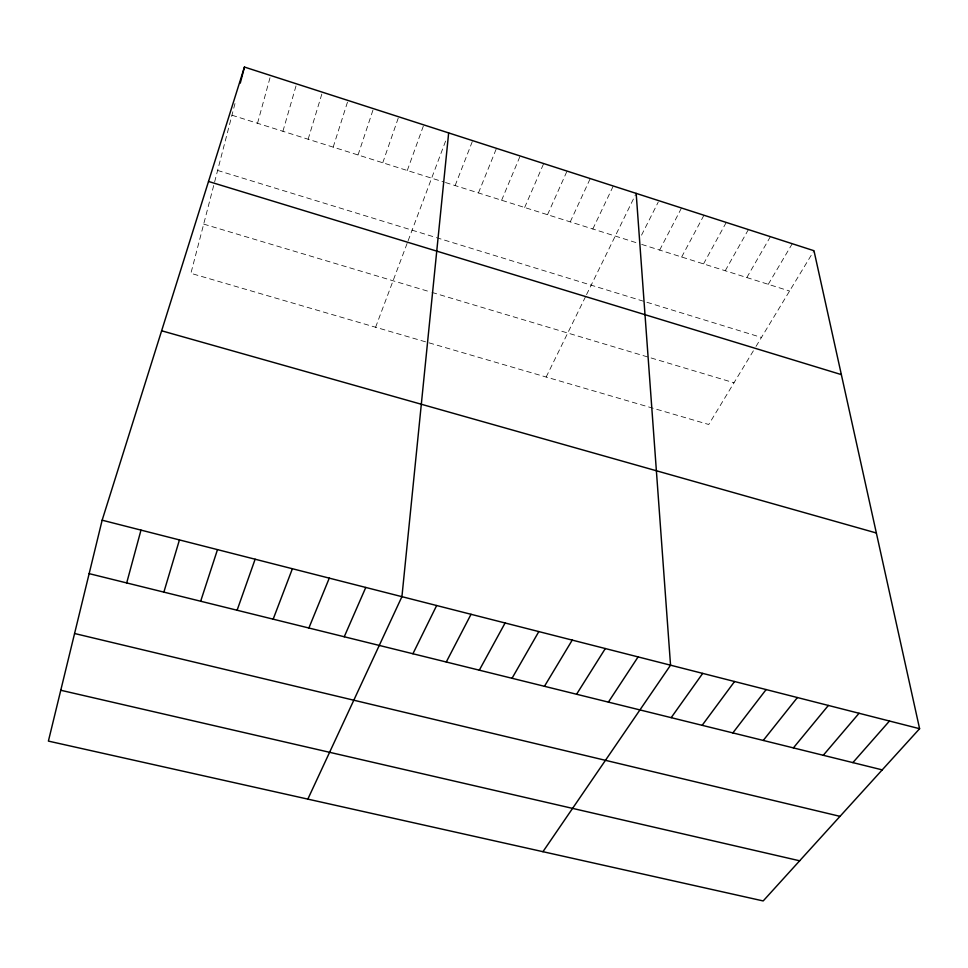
<?xml version="1.0" encoding="UTF-8"?>
<svg xmlns="http://www.w3.org/2000/svg" width="968" height="968" viewBox="0 0 968 968"><rect width="100%" height="100%" fill="white"/><g stroke="black" fill="none" stroke-linecap="round" stroke-linejoin="round"><path stroke-width="0.73" stroke-dasharray="4.84 3.63" d="M234.982 103.54L190.902 273.327L708.733 424.492L755.246 347.706M257.524 123.275L270.616 75.504M282.922 131.285L296.595 83.877M308.139 139.235L322.392 92.202M333.186 147.136L348.008 100.454M358.051 154.977L373.442 108.658M382.759 162.757L398.695 116.801M407.286 170.489L423.766 124.884M375.596 327.244L407.625 242.061M408.121 240.742L446.538 138.569M455.129 185.578L472.662 140.65M478.458 192.934L496.487 148.334M501.63 200.243L520.167 155.969M524.656 207.503L543.677 163.556M547.525 214.714L567.03 171.094M570.249 221.878L590.238 178.572M592.827 228.993L613.276 186.001M546.158 377.036L585.87 296.002M586.535 294.647L635.516 194.713M641.542 235.151L658.252 202.046M659.668 250.071L681.508 207.999M681.666 257.004L703.942 215.235M703.53 263.901L726.242 222.434M725.238 270.75L748.397 229.573M746.824 277.55L770.395 236.664M768.265 284.314L792.26 243.718M756.02 346.423L813.979 250.724M203.679 224.104L430.627 292.009M432.006 292.421L734.01 382.771M217.606 170.441L434.983 237.196M436.411 237.632L761.453 337.457M231.945 115.216L444.07 182.093M445.461 182.528L637.537 243.089M641.687 244.408L789.573 291.029"/><path stroke-width="1.45" d="M448.656 132.918L401.926 596.663L307.836 799.12M102.148 520.203L48.4 741.101L763.183 900.942L919.6 728.71L813.979 250.724L244.444 67.058L102.148 520.203L919.6 728.71M240.282 83.115L244.444 67.058M126.699 582.93L140.989 530.113M163.87 592.126L179.443 539.914M200.666 601.237L217.485 549.618M237.099 610.251L255.128 559.226M273.17 619.169L292.397 568.724M308.877 628.014L329.277 578.138M344.245 636.762L365.783 587.443M412.925 653.751L436.653 605.52M446.272 662.003L471.041 614.293M479.305 670.183L505.102 622.981M512.036 678.278L538.825 631.584M544.452 686.3L572.233 640.102M576.577 694.25L605.315 648.548M608.4 702.115L638.094 656.909M542.939 851.695L670.546 665.185L636.17 193.382M671.187 717.651L702.707 673.389M702.151 725.322L734.567 681.508M732.849 732.909L766.124 689.567M763.256 740.435L797.39 697.541M793.397 747.889L828.366 705.442M823.272 755.282L859.052 713.271M852.869 762.615L889.471 721.027M60.766 690.257L799.641 860.794M74.584 633.508L840.006 816.351M89.141 573.637L882.223 769.875M161.632 330.778L876.355 532.993M208.519 181.464L841.361 374.616"/></g></svg>
